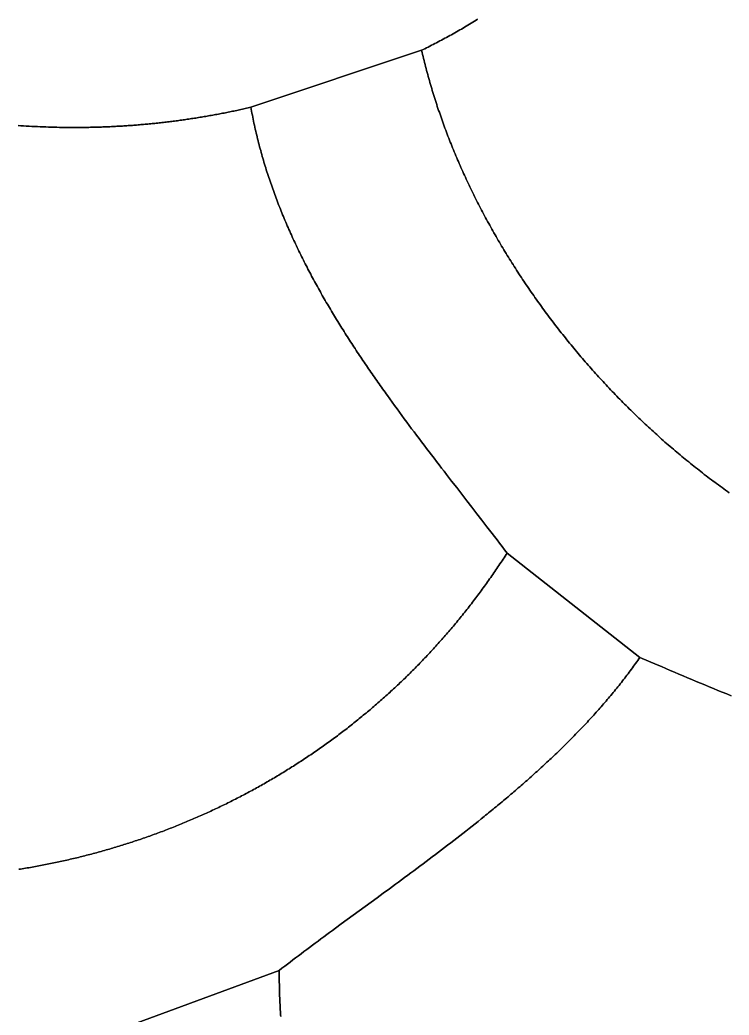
# Model space of a CAD drawing. Header units: millimetres. Extents: x 539514 to 908003, y -69769 to 203909.
# Drawn here: x 713125 to 734913, y 36673 to 67256 of the extents above; entities that cross this region are included whole.
import ezdxf

# ---------------------------------------------------------------- set-up
doc = ezdxf.new("R2010")
doc.units = ezdxf.units.MM
doc.layers.add('CLOSED_AREAS', color=7, linetype='Continuous')

msp = doc.modelspace()

# ---------------------------------------------------------------- linework, layer by layer
at = {"layer": 'CLOSED_AREAS'}
for points in [[(713066.947, 64009.353), (713151.918, 64003.604), (713236.933, 63998.142), (713321.992, 63992.965), (713407.095, 63988.076), (713492.241, 63983.474), (713577.429, 63979.161), (713662.66, 63975.137), (713747.931, 63971.403), (713833.244, 63967.959), (713918.596, 63964.807), (714003.989, 63961.948), (714089.42, 63959.381), (714174.89, 63957.107), (714260.399, 63955.128), (714345.944, 63953.444), (714431.527, 63952.056), (714517.146, 63950.965), (714602.801, 63950.171), (714688.491, 63949.675), (714774.215, 63949.477), (714859.974, 63949.58), (714902.866, 63949.743), (714945.767, 63949.982), (714988.676, 63950.296), (715031.593, 63950.686), (715074.518, 63951.151), (715117.451, 63951.691), (715160.392, 63952.307), (715203.341, 63952.999), (715246.298, 63953.766), (715289.262, 63954.61), (715332.235, 63955.529), (715375.215, 63956.525), (715418.202, 63957.596), (715461.197, 63958.744), (715504.2, 63959.969), (715547.21, 63961.27), (715590.227, 63962.647), (715633.251, 63964.101), (715676.283, 63965.632), (715719.321, 63967.239), (715762.367, 63968.924), (715805.42, 63970.685), (715848.479, 63972.524), (715891.545, 63974.439), (715934.618, 63976.432), (715977.698, 63978.503), (716020.784, 63980.651), (716063.877, 63982.876), (716106.977, 63985.179), (716150.082, 63987.56), (716193.194, 63990.019), (716236.313, 63992.555), (716279.437, 63995.17), (716322.568, 63997.863), (716365.704, 64000.633), (716408.847, 64003.483), (716451.996, 64006.41), (716495.15, 64009.416), (716538.31, 64012.501), (716581.476, 64015.664), (716624.648, 64018.907), (716667.825, 64022.228), (716711.007, 64025.627), (716754.195, 64029.106), (716797.389, 64032.665), (716840.587, 64036.302), (716883.791, 64040.018), (716927, 64043.815), (716970.215, 64047.69), (717013.434, 64051.645), (717056.658, 64055.68), (717099.887, 64059.795), (717143.121, 64063.989), (717186.359, 64068.263), (717229.602, 64072.618), (717272.85, 64077.053), (717316.102, 64081.567), (717359.359, 64086.163), (717402.62, 64090.838), (717445.886, 64095.594), (717489.155, 64100.431), (717532.429, 64105.348), (717575.707, 64110.347), (717618.989, 64115.426), (717662.276, 64120.586), (717705.566, 64125.827), (717748.859, 64131.149), (717792.157, 64136.553), (717835.458, 64142.038), (717878.763, 64147.604), (717922.072, 64153.252), (717965.384, 64158.982), (718008.699, 64164.793), (718052.018, 64170.686), (718095.34, 64176.661), (718138.665, 64182.718), (718181.993, 64188.857), (718225.325, 64195.078), (718268.659, 64201.381), (718311.997, 64207.767), (718355.337, 64214.235), (718398.68, 64220.786), (718442.026, 64227.42), (718485.374, 64234.136), (718528.725, 64240.935), (718572.079, 64247.817), (718615.435, 64254.782), (718658.793, 64261.83), (718702.154, 64268.961), (718745.517, 64276.175), (718788.882, 64283.473), (718832.25, 64290.855), (718875.619, 64298.32), (718918.99, 64305.868), (718962.364, 64313.501), (719005.739, 64321.217), (719049.115, 64329.017), (719092.494, 64336.901), (719135.874, 64344.869), (719179.256, 64352.922), (719222.639, 64361.058), (719266.023, 64369.279), (719309.409, 64377.585), (719352.797, 64385.975), (719396.185, 64394.45), (719439.575, 64403.01), (719482.965, 64411.654), (719526.357, 64420.384), (719569.749, 64429.198), (719613.143, 64438.098), (719656.537, 64447.082), (719699.932, 64456.153), (719743.328, 64465.308), (719786.724, 64474.549), (719830.12, 64483.876), (719873.518, 64493.288), (719916.915, 64502.786), (719960.313, 64512.37), (720003.711, 64522.04), (720047.109, 64531.796), (720090.508, 64541.638), (720133.906, 64551.566), (720177.305, 64561.581), (720220.703, 64571.682), (725467.423, 66320.589), (725518.874, 66345.787), (725570.273, 66371.171), (725621.622, 66396.741), (725672.919, 66422.494), (725724.166, 66448.43), (725775.361, 66474.549), (725826.506, 66500.848), (725877.599, 66527.328), (725928.642, 66553.986), (725979.634, 66580.821), (726030.575, 66607.834), (726081.466, 66635.022), (726132.306, 66662.385), (726183.096, 66689.921), (726233.835, 66717.63), (726284.523, 66745.51), (726335.161, 66773.561), (726385.749, 66801.781), (726436.287, 66830.169), (726486.774, 66858.725), (726537.212, 66887.447), (726587.599, 66916.334), (726637.936, 66945.384), (726688.223, 66974.598), (726738.461, 67003.974), (726788.648, 67033.511), (726838.786, 67063.208), (726888.874, 67093.063), (726938.912, 67123.077), (726988.901, 67153.247), (727038.84, 67183.572), (727088.73, 67214.053), (727138.57, 67244.687), (727188.361, 67275.473)], [(727188.361, 67275.473), (727138.57, 67244.687), (727088.73, 67214.053), (727038.84, 67183.572), (726988.901, 67153.247), (726938.912, 67123.077), (726888.874, 67093.063), (726838.786, 67063.208), (726788.648, 67033.511), (726738.461, 67003.974), (726688.223, 66974.598), (726637.936, 66945.384), (726587.599, 66916.334), (726537.212, 66887.447), (726486.774, 66858.725), (726436.287, 66830.169), (726385.749, 66801.781), (726335.161, 66773.561), (726284.523, 66745.51), (726233.835, 66717.63), (726183.096, 66689.921), (726132.306, 66662.385), (726081.466, 66635.022), (726030.575, 66607.834), (725979.634, 66580.821), (725928.642, 66553.986), (725877.599, 66527.328), (725826.506, 66500.848), (725775.361, 66474.549), (725724.166, 66448.43), (725672.919, 66422.494), (725621.622, 66396.741), (725570.273, 66371.171), (725518.874, 66345.787), (725467.423, 66320.589), (725481.653, 66258.868), (725496.109, 66197.16), (725510.79, 66135.463), (725525.694, 66073.78), (725540.823, 66012.11), (725556.174, 65950.454), (725571.748, 65888.813), (725587.545, 65827.187), (725603.563, 65765.577), (725619.802, 65703.984), (725636.262, 65642.408), (725652.942, 65580.85), (725669.842, 65519.311), (725686.961, 65457.79), (725704.299, 65396.29), (725721.855, 65334.809), (725739.628, 65273.349), (725757.619, 65211.912), (725775.826, 65150.496), (725794.25, 65089.103), (725812.889, 65027.733), (725831.744, 64966.388), (725850.813, 64905.067), (725870.097, 64843.771), (725889.594, 64782.501), (725909.304, 64721.258), (725929.227, 64660.042), (725949.363, 64598.853), (725969.71, 64537.693), (725990.268, 64476.562), (726011.037, 64415.461), (726032.016, 64354.39), (726053.205, 64293.349), (726074.603, 64232.34), (726096.21, 64171.363), (726118.025, 64110.419), (726140.047, 64049.508), (726162.277, 63988.631), (726184.714, 63927.789), (726207.357, 63866.982), (726230.205, 63806.21), (726253.259, 63745.475), (726276.518, 63684.777), (726299.98, 63624.116), (726323.647, 63563.494), (726347.516, 63502.911), (726371.589, 63442.367), (726395.864, 63381.863), (726420.34, 63321.4), (726445.018, 63260.979), (726469.896, 63200.599), (726494.975, 63140.262), (726520.253, 63079.968), (726545.73, 63019.718), (726571.407, 62959.512), (726597.281, 62899.352), (726623.354, 62839.237), (726649.623, 62779.168), (726676.089, 62719.146), (726702.752, 62659.172), (726729.61, 62599.246), (726756.664, 62539.369), (726783.912, 62479.541), (726811.355, 62419.763), (726838.991, 62360.036), (726866.82, 62300.36), (726894.843, 62240.736), (726923.057, 62181.164), (726951.463, 62121.645), (726980.061, 62062.181), (727008.849, 62002.77), (727037.828, 61943.414), (727066.996, 61884.114), (727096.354, 61824.871), (727125.9, 61765.684), (727155.635, 61706.554), (727185.557, 61647.482), (727215.667, 61588.469), (727245.963, 61529.516), (727276.446, 61470.622), (727307.114, 61411.789), (727337.968, 61353.017), (727369.007, 61294.306), (727400.23, 61235.658), (727431.636, 61177.073), (727463.226, 61118.552), (727494.999, 61060.095), (727526.954, 61001.703), (727559.09, 60943.376), (727591.408, 60885.115), (727623.907, 60826.921), (727656.586, 60768.794), (727689.445, 60710.735), (727722.483, 60652.745), (727755.7, 60594.824), (727789.095, 60536.973), (727822.668, 60479.192), (727856.418, 60421.482), (727890.345, 60363.844), (727924.449, 60306.278), (727958.728, 60248.785), (727993.182, 60191.365), (728027.812, 60134.02), (728062.615, 60076.749), (728097.593, 60019.554), (728132.743, 59962.434), (728168.067, 59905.392), (728203.562, 59848.426), (728239.23, 59791.538), (728275.069, 59734.729), (728311.079, 59677.999), (728347.259, 59621.348), (728383.608, 59564.778), (728420.128, 59508.289), (728456.816, 59451.881), (728493.672, 59395.555), (728530.696, 59339.312), (728567.887, 59283.153), (728605.246, 59227.078), (728642.77, 59171.087), (728680.46, 59115.181), (728718.316, 59059.362), (728756.337, 59003.628), (728794.521, 58947.982), (728832.87, 58892.424), (728871.382, 58836.954), (728910.057, 58781.573), (728948.894, 58726.281), (728987.893, 58671.08), (729027.053, 58615.97), (729066.374, 58560.951), (729105.856, 58506.024), (729145.497, 58451.189), (729185.298, 58396.448), (729225.257, 58341.801), (729265.375, 58287.249), (729305.651, 58232.791), (729346.084, 58178.429), (729386.674, 58124.164), (729427.42, 58069.996), (729468.322, 58015.925), (729509.379, 57961.953), (729550.592, 57908.079), (729591.958, 57854.305), (729633.479, 57800.631), (729675.152, 57747.058), (729716.979, 57693.586), (729758.958, 57640.216), (729801.089, 57586.948), (729843.371, 57533.784), (729885.804, 57480.723), (729928.388, 57427.767), (729971.121, 57374.916), (730014.003, 57322.171), (730057.035, 57269.532), (730100.215, 57217), (730143.543, 57164.575), (730187.018, 57112.258), (730230.64, 57060.05), (730274.408, 57007.952), (730318.322, 56955.964), (730362.382, 56904.086), (730406.586, 56852.319), (730450.935, 56800.664), (730495.428, 56749.122), (730540.064, 56697.693), (730584.843, 56646.377), (730629.764, 56595.176), (730674.828, 56544.09), (730720.032, 56493.119), (730765.378, 56442.264), (730810.864, 56391.526), (730856.489, 56340.906), (730902.254, 56290.404), (730948.159, 56240.02), (730994.201, 56189.755), (731040.381, 56139.611), (731086.699, 56089.587), (731133.154, 56039.684), (731179.745, 55989.902), (731226.471, 55940.244), (731273.334, 55890.708), (731320.331, 55841.295), (731367.463, 55792.007), (731414.728, 55742.844), (731462.127, 55693.806), (731509.659, 55644.894), (731557.323, 55596.109), (731605.119, 55547.451), (731653.047, 55498.921), (731701.105, 55450.52), (731749.294, 55402.248), (731797.613, 55354.105), (731846.061, 55306.093), (731894.638, 55258.212), (731943.343, 55210.463), (731992.177, 55162.846), (732041.137, 55115.361), (732090.225, 55068.011), (732139.439, 55020.794), (732188.779, 54973.712), (732238.245, 54926.765), (732287.835, 54879.955), (732337.55, 54833.281), (732387.389, 54786.744), (732437.351, 54740.345), (732487.436, 54694.084), (732537.644, 54647.962), (732587.973, 54601.98), (732638.424, 54556.139), (732688.996, 54510.438), (732739.688, 54464.879), (732790.501, 54419.462), (732841.432, 54374.187), (732892.483, 54329.056), (732943.652, 54284.069), (732994.939, 54239.227), (733046.343, 54194.53), (733097.865, 54149.979), (733149.502, 54105.574), (733201.256, 54061.316), (733253.125, 54017.206), (733305.109, 53973.244), (733357.208, 53929.432), (733409.42, 53885.769), (733461.746, 53842.256), (733514.185, 53798.893), (733566.737, 53755.683), (733619.4, 53712.624), (733672.175, 53669.718), (733725.061, 53626.965), (733778.057, 53584.366), (733831.163, 53541.922), (733884.379, 53499.632), (733937.703, 53457.499), (733991.136, 53415.522), (734044.677, 53373.702), (734098.326, 53332.039), (734152.081, 53290.535), (734205.943, 53249.189), (734259.911, 53208.003), (734313.985, 53166.977), (734368.163, 53126.112), (734422.446, 53085.408), (734476.833, 53044.866), (734531.323, 53004.486), (734585.916, 52964.27), (734640.612, 52924.217), (734695.41, 52884.329), (734750.309, 52844.606), (734805.309, 52805.048), (734860.41, 52765.657), (734915.61, 52726.433)], [(734915.61, 52726.433), (734860.41, 52765.657), (734805.309, 52805.048), (734750.309, 52844.606), (734695.41, 52884.329), (734640.612, 52924.217), (734585.916, 52964.27), (734531.323, 53004.486), (734476.833, 53044.866), (734422.446, 53085.408), (734368.163, 53126.112), (734313.985, 53166.977), (734259.911, 53208.003), (734205.943, 53249.189), (734152.081, 53290.535), (734098.326, 53332.039), (734044.677, 53373.702), (733991.136, 53415.522), (733937.703, 53457.499), (733884.379, 53499.632), (733831.163, 53541.922), (733778.057, 53584.366), (733725.061, 53626.965), (733672.175, 53669.718), (733619.4, 53712.624), (733566.737, 53755.683), (733514.185, 53798.893), (733461.746, 53842.256), (733409.42, 53885.769), (733357.208, 53929.432), (733305.109, 53973.244), (733253.125, 54017.206), (733201.256, 54061.316), (733149.502, 54105.574), (733097.865, 54149.979), (733046.343, 54194.53), (732994.939, 54239.227), (732943.652, 54284.069), (732892.483, 54329.056), (732841.432, 54374.187), (732790.501, 54419.462), (732739.688, 54464.879), (732688.996, 54510.438), (732638.424, 54556.139), (732587.973, 54601.98), (732537.644, 54647.962), (732487.436, 54694.084), (732437.351, 54740.345), (732387.389, 54786.744), (732337.55, 54833.281), (732287.835, 54879.955), (732238.245, 54926.765), (732188.779, 54973.712), (732139.439, 55020.794), (732090.225, 55068.011), (732041.137, 55115.361), (731992.177, 55162.846), (731943.343, 55210.463), (731894.638, 55258.212), (731846.061, 55306.093), (731797.613, 55354.105), (731749.294, 55402.248), (731701.105, 55450.52), (731653.047, 55498.921), (731605.119, 55547.451), (731557.323, 55596.109), (731509.659, 55644.894), (731462.127, 55693.806), (731414.728, 55742.844), (731367.463, 55792.007), (731320.331, 55841.295), (731273.334, 55890.708), (731226.471, 55940.244), (731179.745, 55989.902), (731133.154, 56039.684), (731086.699, 56089.587), (731040.381, 56139.611), (730994.201, 56189.755), (730948.159, 56240.02), (730902.254, 56290.404), (730856.489, 56340.906), (730810.864, 56391.526), (730765.378, 56442.264), (730720.032, 56493.119), (730674.828, 56544.09), (730629.764, 56595.176), (730584.843, 56646.377), (730540.064, 56697.693), (730495.428, 56749.122), (730450.935, 56800.664), (730406.586, 56852.319), (730362.382, 56904.086), (730318.322, 56955.964), (730274.408, 57007.952), (730230.64, 57060.05), (730187.018, 57112.258), (730143.543, 57164.575), (730100.215, 57217), (730057.035, 57269.532), (730014.003, 57322.171), (729971.121, 57374.916), (729928.388, 57427.767), (729885.804, 57480.723), (729843.371, 57533.784), (729801.089, 57586.948), (729758.958, 57640.216), (729716.979, 57693.586), (729675.152, 57747.058), (729633.479, 57800.631), (729591.958, 57854.305), (729550.592, 57908.079), (729509.379, 57961.953), (729468.322, 58015.925), (729427.42, 58069.996), (729386.674, 58124.164), (729346.084, 58178.429), (729305.651, 58232.791), (729265.375, 58287.249), (729225.257, 58341.801), (729185.298, 58396.448), (729145.497, 58451.189), (729105.856, 58506.024), (729066.374, 58560.951), (729027.053, 58615.97), (728987.893, 58671.08), (728948.894, 58726.281), (728910.057, 58781.573), (728871.382, 58836.954), (728832.87, 58892.424), (728794.521, 58947.982), (728756.337, 59003.628), (728718.316, 59059.362), (728680.46, 59115.181), (728642.77, 59171.087), (728605.246, 59227.078), (728567.887, 59283.153), (728530.696, 59339.312), (728493.672, 59395.555), (728456.816, 59451.881), (728420.128, 59508.289), (728383.608, 59564.778), (728347.259, 59621.348), (728311.079, 59677.999), (728275.069, 59734.729), (728239.23, 59791.538), (728203.562, 59848.426), (728168.067, 59905.392), (728132.743, 59962.434), (728097.593, 60019.554), (728062.615, 60076.749), (728027.812, 60134.02), (727993.182, 60191.365), (727958.728, 60248.785), (727924.449, 60306.278), (727890.345, 60363.844), (727856.418, 60421.482), (727822.668, 60479.192), (727789.095, 60536.973), (727755.7, 60594.824), (727722.483, 60652.745), (727689.445, 60710.735), (727656.586, 60768.794), (727623.907, 60826.921), (727591.408, 60885.115), (727559.09, 60943.376), (727526.954, 61001.703), (727494.999, 61060.095), (727463.226, 61118.552), (727431.636, 61177.073), (727400.23, 61235.658), (727369.007, 61294.306), (727337.968, 61353.017), (727307.114, 61411.789), (727276.446, 61470.622), (727245.963, 61529.516), (727215.667, 61588.469), (727185.557, 61647.482), (727155.635, 61706.554), (727125.9, 61765.684), (727096.354, 61824.871), (727066.996, 61884.114), (727037.828, 61943.414), (727008.849, 62002.77), (726980.061, 62062.181), (726951.463, 62121.645), (726923.057, 62181.164), (726894.843, 62240.736), (726866.82, 62300.36), (726838.991, 62360.036), (726811.355, 62419.763), (726783.912, 62479.541), (726756.664, 62539.369), (726729.61, 62599.246), (726702.752, 62659.172), (726676.089, 62719.146), (726649.623, 62779.168), (726623.354, 62839.237), (726597.281, 62899.352), (726571.407, 62959.512), (726545.73, 63019.718), (726520.253, 63079.968), (726494.975, 63140.262), (726469.896, 63200.599), (726445.018, 63260.979), (726420.34, 63321.4), (726395.864, 63381.863), (726371.589, 63442.367), (726347.516, 63502.911), (726323.647, 63563.494), (726299.98, 63624.116), (726276.518, 63684.777), (726253.259, 63745.475), (726230.205, 63806.21), (726207.357, 63866.982), (726184.714, 63927.789), (726162.277, 63988.631), (726140.047, 64049.508), (726118.025, 64110.419), (726096.21, 64171.363), (726074.603, 64232.34), (726053.205, 64293.349), (726032.016, 64354.39), (726011.037, 64415.461), (725990.268, 64476.562), (725969.71, 64537.693), (725949.363, 64598.853), (725929.227, 64660.042), (725909.304, 64721.258), (725889.594, 64782.501), (725870.097, 64843.771), (725850.813, 64905.067), (725831.744, 64966.388), (725812.889, 65027.733), (725794.25, 65089.103), (725775.826, 65150.496), (725757.619, 65211.912), (725739.628, 65273.349), (725721.855, 65334.809), (725704.299, 65396.29), (725686.961, 65457.79), (725669.842, 65519.311), (725652.942, 65580.85), (725636.262, 65642.408), (725619.802, 65703.984), (725603.563, 65765.577), (725587.545, 65827.187), (725571.748, 65888.813), (725556.174, 65950.454), (725540.823, 66012.11), (725525.694, 66073.78), (725510.79, 66135.463), (725496.109, 66197.16), (725481.653, 66258.868), (725467.423, 66320.589), (720220.703, 64571.682), (720231.878, 64510.062), (720243.3, 64448.545), (720254.97, 64387.13), (720266.885, 64325.817), (720279.046, 64264.605), (720291.449, 64203.494), (720304.095, 64142.484), (720316.983, 64081.573), (720330.111, 64020.762), (720343.478, 63960.05), (720357.082, 63899.437), (720370.924, 63838.922), (720385.001, 63778.504), (720399.313, 63718.184), (720413.859, 63657.96), (720428.637, 63597.833), (720443.646, 63537.801), (720458.886, 63477.865), (720474.354, 63418.023), (720490.05, 63358.276), (720505.974, 63298.623), (720522.123, 63239.063), (720538.496, 63179.597), (720555.093, 63120.223), (720571.912, 63060.941), (720588.953, 63001.751), (720606.213, 62942.652), (720623.693, 62883.643), (720641.39, 62824.725), (720659.305, 62765.897), (720677.435, 62707.158), (720695.779, 62648.508), (720714.337, 62589.946), (720733.107, 62531.472), (720752.088, 62473.086), (720771.28, 62414.786), (720790.68, 62356.573), (720810.288, 62298.447), (720830.103, 62240.406), (720850.124, 62182.45), (720870.349, 62124.578), (720890.777, 62066.791), (720911.407, 62009.088), (720932.239, 61951.468), (720953.271, 61893.931), (720974.501, 61836.477), (720995.93, 61779.104), (721017.555, 61721.812), (721039.375, 61664.602), (721061.39, 61607.472), (721083.598, 61550.423), (721105.999, 61493.453), (721128.59, 61436.562), (721151.372, 61379.749), (721174.342, 61323.015), (721197.5, 61266.359), (721220.845, 61209.78), (721244.375, 61153.278), (721268.09, 61096.852), (721291.987, 61040.502), (721316.067, 60984.228), (721340.328, 60928.028), (721364.769, 60871.903), (721389.389, 60815.852), (721414.186, 60759.875), (721439.16, 60703.971), (721464.309, 60648.139), (721489.633, 60592.38), (721515.13, 60536.693), (721540.799, 60481.076), (721566.638, 60425.531), (721592.648, 60370.056), (721618.827, 60314.651), (721645.173, 60259.315), (721671.685, 60204.048), (721698.363, 60148.85), (721725.206, 60093.719), (721752.211, 60038.657), (721779.378, 59983.661), (721806.707, 59928.732), (721834.195, 59873.87), (721861.842, 59819.073), (721889.646, 59764.341), (721917.607, 59709.674), (721945.723, 59655.071), (721973.994, 59600.533), (722002.417, 59546.057), (722030.993, 59491.645), (722059.719, 59437.295), (722088.595, 59383.008), (722117.62, 59328.781), (722146.792, 59274.616), (722176.111, 59220.512), (722205.575, 59166.467), (722235.183, 59112.483), (722264.934, 59058.557), (722294.827, 59004.691), (722324.861, 58950.883), (722355.035, 58897.132), (722385.347, 58843.439), (722415.797, 58789.803), (722446.383, 58736.224), (722477.104, 58682.7), (722507.959, 58629.232), (722538.947, 58575.819), (722570.068, 58522.461), (722601.319, 58469.157), (722632.699, 58415.907), (722664.208, 58362.709), (722695.845, 58309.565), (722727.608, 58256.473), (722759.496, 58203.433), (722791.508, 58150.444), (722823.643, 58097.506), (722855.9, 58044.619), (722888.278, 57991.781), (722920.775, 57938.993), (722953.39, 57886.254), (722986.123, 57833.564), (723018.973, 57780.922), (723051.937, 57728.328), (723085.016, 57675.781), (723118.207, 57623.28), (723151.51, 57570.826), (723184.924, 57518.418), (723218.447, 57466.055), (723252.079, 57413.737), (723285.818, 57361.464), (723319.663, 57309.234), (723353.613, 57257.048), (723387.667, 57204.905), (723421.824, 57152.805), (723456.083, 57100.746), (723490.443, 57048.73), (723524.902, 56996.755), (723559.459, 56944.82), (723594.113, 56892.926), (723628.864, 56841.071), (723663.71, 56789.256), (723698.649, 56737.48), (723733.682, 56685.742), (723768.806, 56634.042), (723804.02, 56582.38), (723839.325, 56530.755), (723874.717, 56479.166), (723910.197, 56427.613), (723945.762, 56376.097), (723981.413, 56324.615), (724017.147, 56273.168), (724052.965, 56221.755), (724088.863, 56170.376), (724124.843, 56119.031), (724160.902, 56067.718), (724197.039, 56016.438), (724233.253, 55965.19), (724269.543, 55913.973), (724305.908, 55862.787), (724342.347, 55811.632), (724378.859, 55760.507), (724415.442, 55709.411), (724488.819, 55607.308), (724562.468, 55505.317), (724636.381, 55403.436), (724710.55, 55301.66), (724784.964, 55199.986), (724859.616, 55098.41), (724934.496, 54996.929), (725009.595, 54895.539), (725084.904, 54794.236), (725160.415, 54693.016), (725236.119, 54591.876), (725312.005, 54490.812), (725388.067, 54389.82), (725464.294, 54288.897), (725540.678, 54188.039), (725617.209, 54087.242), (725693.88, 53986.503), (725770.68, 53885.817), (725847.601, 53785.181), (725924.635, 53684.592), (726001.771, 53584.046), (726079.002, 53483.539), (726156.317, 53383.067), (726233.71, 53282.626), (726388.687, 53081.825), (726543.863, 52881.106), (726699.165, 52680.44), (726854.522, 52479.796), (727009.862, 52279.146), (727165.115, 52078.459), (727320.209, 51877.706), (727475.071, 51676.857), (727552.393, 51576.388), (727629.631, 51475.883), (727706.775, 51375.34), (727783.817, 51274.755), (727860.748, 51174.123), (727937.558, 51073.441), (728014.239, 50972.706), (728090.782, 50871.914), (732171.564, 47665.586), (732437.684, 47551.583), (732703.874, 47437.75), (732837.004, 47380.918), (732970.163, 47324.156), (733103.353, 47267.469), (733236.579, 47210.869), (733369.844, 47154.363), (733503.152, 47097.959), (733636.505, 47041.667), (733769.909, 46985.495), (733903.365, 46929.451), (734036.879, 46873.545), (734170.453, 46817.785), (734304.09, 46762.179), (734437.796, 46706.737), (734571.573, 46651.466), (734705.424, 46596.375), (734839.353, 46541.473), (734973.365, 46486.77)], [(713093.84, 41152.559), (713144.965, 41160.715), (713196.072, 41168.989), (713247.164, 41177.381), (713298.239, 41185.89), (713349.297, 41194.517), (713400.338, 41203.261), (713451.361, 41212.124), (713502.367, 41221.104), (713553.355, 41230.201), (713604.325, 41239.416), (713655.276, 41248.748), (713706.209, 41258.198), (713757.123, 41267.766), (713808.017, 41277.451), (713858.893, 41287.253), (713909.748, 41297.173), (713960.584, 41307.21), (714011.399, 41317.365), (714062.194, 41327.637), (714112.969, 41338.027), (714163.722, 41348.534), (714214.454, 41359.158), (714265.165, 41369.899), (714315.854, 41380.758), (714366.521, 41391.734), (714417.166, 41402.828), (714467.789, 41414.038), (714518.389, 41425.366), (714568.966, 41436.811), (714619.519, 41448.373), (714670.05, 41460.052), (714720.556, 41471.849), (714771.039, 41483.763), (714821.497, 41495.793), (714871.931, 41507.941), (714922.34, 41520.206), (714972.724, 41532.588), (715023.083, 41545.087), (715073.417, 41557.703), (715123.725, 41570.436), (715174.006, 41583.286), (715224.262, 41596.253), (715274.491, 41609.337), (715324.693, 41622.537), (715374.869, 41635.855), (715425.017, 41649.29), (715475.137, 41662.841), (715525.23, 41676.509), (715575.295, 41690.295), (715625.331, 41704.196), (715675.339, 41718.215), (715725.319, 41732.351), (715775.269, 41746.603), (715825.19, 41760.972), (715875.081, 41775.458), (715924.943, 41790.06), (715974.775, 41804.779), (716024.576, 41819.615), (716074.347, 41834.567), (716124.087, 41849.636), (716173.796, 41864.822), (716223.474, 41880.124), (716273.12, 41895.543), (716322.734, 41911.078), (716372.317, 41926.73), (716421.867, 41942.498), (716471.384, 41958.383), (716520.869, 41974.384), (716570.321, 41990.502), (716619.739, 42006.736), (716669.124, 42023.087), (716718.475, 42039.554), (716767.791, 42056.137), (716817.074, 42072.837), (716866.322, 42089.653), (716915.535, 42106.585), (716964.713, 42123.634), (717013.856, 42140.799), (717062.963, 42158.08), (717112.034, 42175.478), (717161.07, 42192.992), (717210.068, 42210.621), (717259.031, 42228.368), (717307.956, 42246.23), (717356.844, 42264.208), (717405.695, 42282.303), (717454.509, 42300.514), (717503.284, 42318.841), (717552.022, 42337.283), (717600.721, 42355.842), (717649.381, 42374.517), (717698.003, 42393.308), (717746.585, 42412.215), (717795.128, 42431.238), (717843.631, 42450.377), (717892.095, 42469.632), (717940.518, 42489.003), (717988.901, 42508.49), (718037.244, 42528.093), (718085.545, 42547.811), (718133.806, 42567.646), (718182.025, 42587.596), (718230.202, 42607.662), (718278.337, 42627.844), (718326.43, 42648.141), (718374.481, 42668.555), (718422.489, 42689.084), (718470.455, 42709.729), (718518.377, 42730.489), (718566.255, 42751.366), (718614.09, 42772.357), (718661.881, 42793.465), (718709.628, 42814.688), (718757.331, 42836.027), (718804.989, 42857.481), (718852.601, 42879.051), (718900.169, 42900.737), (718947.691, 42922.538), (718995.168, 42944.454), (719042.598, 42966.487), (719089.983, 42988.634), (719137.321, 43010.897), (719184.612, 43033.276), (719231.856, 43055.769), (719279.053, 43078.379), (719326.203, 43101.103), (719373.305, 43123.944), (719420.359, 43146.899), (719467.364, 43169.97), (719514.322, 43193.156), (719561.23, 43216.457), (719608.09, 43239.874), (719654.9, 43263.405), (719701.661, 43287.053), (719748.372, 43310.815), (719795.033, 43334.692), (719841.644, 43358.685), (719888.204, 43382.793), (719934.714, 43407.016), (719981.172, 43431.354), (720027.58, 43455.807), (720073.936, 43480.376), (720120.24, 43505.059), (720166.492, 43529.858), (720212.692, 43554.771), (720258.839, 43579.799), (720304.934, 43604.943), (720350.975, 43630.201), (720396.963, 43655.575), (720442.898, 43681.063), (720488.779, 43706.666), (720534.606, 43732.385), (720580.379, 43758.218), (720626.097, 43784.166), (720671.76, 43810.228), (720717.368, 43836.406), (720762.921, 43862.698), (720808.419, 43889.105), (720853.86, 43915.627), (720899.246, 43942.264), (720944.575, 43969.016), (720989.848, 43995.882), (721035.064, 44022.863), (721080.223, 44049.958), (721125.324, 44077.168), (721170.368, 44104.493), (721215.354, 44131.932), (721260.282, 44159.486), (721305.152, 44187.155), (721349.963, 44214.938), (721394.715, 44242.836), (721439.409, 44270.848), (721484.043, 44298.975), (721528.617, 44327.216), (721573.131, 44355.572), (721617.586, 44384.042), (721661.98, 44412.627), (721706.313, 44441.326), (721750.586, 44470.139), (721794.797, 44499.067), (721838.947, 44528.109), (721883.036, 44557.265), (721927.062, 44586.536), (721971.027, 44615.921), (722014.929, 44645.421), (722058.769, 44675.034), (722102.545, 44704.762), (722146.259, 44734.604), (722189.909, 44764.561), (722233.496, 44794.631), (722277.018, 44824.816), (722320.477, 44855.115), (722363.871, 44885.528), (722407.2, 44916.055), (722450.465, 44946.696), (722493.664, 44977.451), (722536.798, 45008.32), (722579.866, 45039.304), (722622.869, 45070.401), (722665.805, 45101.612), (722708.675, 45132.938), (722751.478, 45164.377), (722794.215, 45195.93), (722836.884, 45227.598), (722879.485, 45259.379), (722922.019, 45291.274), (722964.486, 45323.282), (723006.883, 45355.405), (723049.213, 45387.642), (723091.474, 45419.992), (723133.666, 45452.456), (723175.788, 45485.034), (723217.842, 45517.726), (723259.825, 45550.531), (723301.739, 45583.45), (723343.582, 45616.483), (723385.355, 45649.63), (723427.057, 45682.89), (723468.688, 45716.264), (723510.248, 45749.751), (723551.737, 45783.352), (723593.154, 45817.067), (723634.499, 45850.895), (723675.771, 45884.837), (723716.972, 45918.892), (723758.099, 45953.061), (723799.154, 45987.344), (723840.135, 46021.739), (723881.043, 46056.249), (723921.877, 46090.871), (723962.637, 46125.607), (724003.322, 46160.457), (724043.934, 46195.42), (724084.47, 46230.496), (724124.932, 46265.686), (724165.318, 46300.989), (724205.629, 46336.405), (724245.864, 46371.935), (724286.023, 46407.577), (724326.105, 46443.334), (724366.112, 46479.203), (724406.041, 46515.185), (724445.893, 46551.281), (724485.669, 46587.49), (724525.366, 46623.812), (724564.986, 46660.247), (724604.528, 46696.796), (724643.991, 46733.457), (724683.376, 46770.232), (724722.682, 46807.119), (724761.91, 46844.12), (724801.057, 46881.233), (724840.126, 46918.46), (724879.114, 46955.8), (724918.022, 46993.252), (724956.851, 47030.818), (724995.598, 47068.497), (725034.265, 47106.288), (725072.85, 47144.192), (725111.355, 47182.21), (725149.778, 47220.34), (725188.119, 47258.583), (725226.377, 47296.938), (725264.554, 47335.407), (725302.648, 47373.988), (725340.659, 47412.682), (725378.587, 47451.489), (725416.432, 47490.409), (725454.193, 47529.441), (725491.87, 47568.586), (725529.463, 47607.843), (725566.972, 47647.214), (725604.396, 47686.697), (725641.735, 47726.292), (725678.99, 47766), (725716.158, 47805.821), (725753.242, 47845.754), (725790.239, 47885.8), (725827.15, 47925.959), (725863.975, 47966.229), (725900.713, 48006.613), (725937.365, 48047.109), (725973.929, 48087.717), (726010.406, 48128.437), (726046.795, 48169.271), (726083.096, 48210.216), (726119.31, 48251.274), (726155.434, 48292.444), (726191.471, 48333.727), (726227.418, 48375.122), (726263.276, 48416.629), (726299.045, 48458.248), (726334.724, 48499.98), (726370.313, 48541.824), (726405.812, 48583.78), (726441.22, 48625.848), (726476.538, 48668.029), (726511.765, 48710.322), (726546.901, 48752.726), (726581.945, 48795.243), (726616.898, 48837.873), (726651.759, 48880.614), (726686.527, 48923.467), (726721.203, 48966.432), (726755.787, 49009.51), (726790.277, 49052.699), (726824.674, 49096.001), (726858.978, 49139.414), (726893.188, 49182.939), (726927.305, 49226.577), (726961.327, 49270.326), (726995.254, 49314.187), (727029.087, 49358.16), (727062.825, 49402.245), (727096.467, 49446.441), (727130.014, 49490.75), (727163.466, 49535.17), (727196.821, 49579.702), (727230.081, 49624.346), (727263.243, 49669.102), (727296.309, 49713.969), (727329.278, 49758.949), (727362.15, 49804.039), (727394.924, 49849.242), (727427.601, 49894.556), (727460.18, 49939.982), (727492.66, 49985.519), (727525.042, 50031.168), (727557.325, 50076.929), (727589.509, 50122.801), (727621.594, 50168.785), (727653.579, 50214.88), (727685.464, 50261.087), (727717.25, 50307.405), (727748.935, 50353.835), (727780.52, 50400.376), (727812.004, 50447.029), (727843.387, 50493.793), (727874.668, 50540.668), (727905.848, 50587.655), (727936.927, 50634.753), (727967.903, 50681.963), (727998.777, 50729.284), (728029.548, 50776.716), (728060.217, 50824.259), (728090.782, 50871.914), (728014.239, 50972.706), (727937.558, 51073.441), (727860.748, 51174.123), (727783.817, 51274.755), (727706.775, 51375.34), (727629.631, 51475.883), (727552.393, 51576.388), (727475.071, 51676.857), (727320.209, 51877.706), (727165.115, 52078.459), (727009.862, 52279.146), (726854.522, 52479.796), (726699.165, 52680.44), (726543.863, 52881.106), (726388.687, 53081.825), (726233.71, 53282.626), (726156.317, 53383.067), (726079.002, 53483.539), (726001.771, 53584.046), (725924.635, 53684.592), (725847.601, 53785.181), (725770.68, 53885.817), (725693.88, 53986.503), (725617.209, 54087.242), (725540.678, 54188.039), (725464.294, 54288.897), (725388.067, 54389.82), (725312.005, 54490.812), (725236.119, 54591.876), (725160.415, 54693.016), (725084.904, 54794.236), (725009.595, 54895.539), (724934.496, 54996.929), (724859.616, 55098.41), (724784.964, 55199.986), (724710.55, 55301.66), (724636.381, 55403.436), (724562.468, 55505.317), (724488.819, 55607.308), (724415.442, 55709.411), (724378.859, 55760.507), (724342.347, 55811.632), (724305.908, 55862.787), (724269.543, 55913.973), (724233.253, 55965.19), (724197.039, 56016.438), (724160.902, 56067.718), (724124.843, 56119.031), (724088.863, 56170.376), (724052.965, 56221.755), (724017.147, 56273.168), (723981.413, 56324.615), (723945.762, 56376.097), (723910.197, 56427.613), (723874.717, 56479.166), (723839.325, 56530.755), (723804.02, 56582.38), (723768.806, 56634.042), (723733.682, 56685.742), (723698.649, 56737.48), (723663.71, 56789.256), (723628.864, 56841.071), (723594.113, 56892.926), (723559.459, 56944.82), (723524.902, 56996.755), (723490.443, 57048.73), (723456.083, 57100.746), (723421.824, 57152.805), (723387.667, 57204.905), (723353.613, 57257.048), (723319.663, 57309.234), (723285.818, 57361.464), (723252.079, 57413.737), (723218.447, 57466.055), (723184.924, 57518.418), (723151.51, 57570.826), (723118.207, 57623.28), (723085.016, 57675.781), (723051.937, 57728.328), (723018.973, 57780.922), (722986.123, 57833.564), (722953.39, 57886.254), (722920.775, 57938.993), (722888.278, 57991.781), (722855.9, 58044.619), (722823.643, 58097.506), (722791.508, 58150.444), (722759.496, 58203.433), (722727.608, 58256.473), (722695.845, 58309.565), (722664.208, 58362.709), (722632.699, 58415.907), (722601.319, 58469.157), (722570.068, 58522.461), (722538.947, 58575.819), (722507.959, 58629.232), (722477.104, 58682.7), (722446.383, 58736.224), (722415.797, 58789.803), (722385.347, 58843.439), (722355.035, 58897.132), (722324.861, 58950.883), (722294.827, 59004.691), (722264.934, 59058.557), (722235.183, 59112.483), (722205.575, 59166.467), (722176.111, 59220.512), (722146.792, 59274.616), (722117.62, 59328.781), (722088.595, 59383.008), (722059.719, 59437.295), (722030.993, 59491.645), (722002.417, 59546.057), (721973.994, 59600.533), (721945.723, 59655.071), (721917.607, 59709.674), (721889.646, 59764.341), (721861.842, 59819.073), (721834.195, 59873.87), (721806.707, 59928.732), (721779.378, 59983.661), (721752.211, 60038.657), (721725.206, 60093.719), (721698.363, 60148.85), (721671.685, 60204.048), (721645.173, 60259.315), (721618.827, 60314.651), (721592.648, 60370.056), (721566.638, 60425.531), (721540.799, 60481.076), (721515.13, 60536.693), (721489.633, 60592.38), (721464.309, 60648.139), (721439.16, 60703.971), (721414.186, 60759.875), (721389.389, 60815.852), (721364.769, 60871.903), (721340.328, 60928.028), (721316.067, 60984.228), (721291.987, 61040.502), (721268.09, 61096.852), (721244.375, 61153.278), (721220.845, 61209.78), (721197.5, 61266.359), (721174.342, 61323.015), (721151.372, 61379.749), (721128.59, 61436.562), (721105.999, 61493.453), (721083.598, 61550.423), (721061.39, 61607.472), (721039.375, 61664.602), (721017.555, 61721.812), (720995.93, 61779.104), (720974.501, 61836.477), (720953.271, 61893.931), (720932.239, 61951.468), (720911.407, 62009.088), (720890.777, 62066.791), (720870.349, 62124.578), (720850.124, 62182.45), (720830.103, 62240.406), (720810.288, 62298.447), (720790.68, 62356.573), (720771.28, 62414.786), (720752.088, 62473.086), (720733.107, 62531.472), (720714.337, 62589.946), (720695.779, 62648.508), (720677.435, 62707.158), (720659.305, 62765.897), (720641.39, 62824.725), (720623.693, 62883.643), (720606.213, 62942.652), (720588.953, 63001.751), (720571.912, 63060.941), (720555.093, 63120.223), (720538.496, 63179.597), (720522.123, 63239.063), (720505.974, 63298.623), (720490.05, 63358.276), (720474.354, 63418.023), (720458.886, 63477.865), (720443.646, 63537.801), (720428.637, 63597.833), (720413.859, 63657.96), (720399.313, 63718.184), (720385.001, 63778.504), (720370.924, 63838.922), (720357.082, 63899.437), (720343.478, 63960.05), (720330.111, 64020.762), (720316.983, 64081.573), (720304.095, 64142.484), (720291.449, 64203.494), (720279.046, 64264.605), (720266.885, 64325.817), (720254.97, 64387.13), (720243.3, 64448.545), (720231.878, 64510.062), (720220.703, 64571.682), (720177.305, 64561.581), (720133.906, 64551.566), (720090.508, 64541.638), (720047.109, 64531.796), (720003.711, 64522.04), (719960.313, 64512.37), (719916.915, 64502.786), (719873.518, 64493.288), (719830.12, 64483.876), (719786.724, 64474.549), (719743.328, 64465.308), (719699.932, 64456.153), (719656.537, 64447.082), (719613.143, 64438.098), (719569.749, 64429.198), (719526.357, 64420.384), (719482.965, 64411.654), (719439.575, 64403.01), (719396.185, 64394.45), (719352.797, 64385.975), (719309.409, 64377.585), (719266.023, 64369.279), (719222.639, 64361.058), (719179.256, 64352.922), (719135.874, 64344.869), (719092.494, 64336.901), (719049.115, 64329.017), (719005.739, 64321.217), (718962.364, 64313.501), (718918.99, 64305.868), (718875.619, 64298.32), (718832.25, 64290.855), (718788.882, 64283.473), (718745.517, 64276.175), (718702.154, 64268.961), (718658.793, 64261.83), (718615.435, 64254.782), (718572.079, 64247.817), (718528.725, 64240.935), (718485.374, 64234.136), (718442.026, 64227.42), (718398.68, 64220.786), (718355.337, 64214.235), (718311.997, 64207.767), (718268.659, 64201.381), (718225.325, 64195.078), (718181.993, 64188.857), (718138.665, 64182.718), (718095.34, 64176.661), (718052.018, 64170.686), (718008.699, 64164.793), (717965.384, 64158.982), (717922.072, 64153.252), (717878.763, 64147.604), (717835.458, 64142.038), (717792.157, 64136.553), (717748.859, 64131.149), (717705.566, 64125.827), (717662.276, 64120.586), (717618.989, 64115.426), (717575.707, 64110.347), (717532.429, 64105.348), (717489.155, 64100.431), (717445.886, 64095.594), (717402.62, 64090.838), (717359.359, 64086.163), (717316.102, 64081.567), (717272.85, 64077.053), (717229.602, 64072.618), (717186.359, 64068.263), (717143.121, 64063.989), (717099.887, 64059.795), (717056.658, 64055.68), (717013.434, 64051.645), (716970.215, 64047.69), (716927, 64043.815), (716883.791, 64040.018), (716840.587, 64036.302), (716797.389, 64032.665), (716754.195, 64029.106), (716711.007, 64025.627), (716667.825, 64022.228), (716624.648, 64018.907), (716581.476, 64015.664), (716538.31, 64012.501), (716495.15, 64009.416), (716451.996, 64006.41), (716408.847, 64003.483), (716365.704, 64000.633), (716322.568, 63997.863), (716279.437, 63995.17), (716236.313, 63992.555), (716193.194, 63990.019), (716150.082, 63987.56), (716106.977, 63985.179), (716063.877, 63982.876), (716020.784, 63980.651), (715977.698, 63978.503), (715934.618, 63976.432), (715891.545, 63974.439), (715848.479, 63972.524), (715805.42, 63970.685), (715762.367, 63968.924), (715719.321, 63967.239), (715676.283, 63965.632), (715633.251, 63964.101), (715590.227, 63962.647), (715547.21, 63961.27), (715504.2, 63959.969), (715461.197, 63958.744), (715418.202, 63957.596), (715375.215, 63956.525), (715332.235, 63955.529), (715289.262, 63954.61), (715246.298, 63953.766), (715203.341, 63952.999), (715160.392, 63952.307), (715117.451, 63951.691), (715074.518, 63951.151), (715031.593, 63950.686), (714988.676, 63950.296), (714945.767, 63949.982), (714902.866, 63949.743), (714859.974, 63949.58), (714774.215, 63949.477), (714688.491, 63949.675), (714602.801, 63950.171), (714517.146, 63950.965), (714431.527, 63952.056), (714345.944, 63953.444), (714260.399, 63955.128), (714174.89, 63957.107), (714089.42, 63959.381), (714003.989, 63961.948), (713918.596, 63964.807), (713833.244, 63967.959), (713747.931, 63971.403), (713662.66, 63975.137), (713577.429, 63979.161), (713492.241, 63983.474), (713407.095, 63988.076), (713321.992, 63992.965), (713236.933, 63998.142), (713151.918, 64003.604), (713066.947, 64009.353)], [(715556.952, 36006.208), (721095.156, 38046.599), (721177.18, 38110.436), (721259.7, 38174.364), (721342.705, 38238.387), (721426.185, 38302.507), (721510.131, 38366.725), (721594.532, 38431.044), (721679.378, 38495.465), (721764.659, 38559.991), (721850.364, 38624.624), (721936.484, 38689.365), (722023.009, 38754.218), (722109.929, 38819.183), (722197.232, 38884.263), (722284.91, 38949.46), (722372.952, 39014.776), (722461.349, 39080.213), (722550.089, 39145.773), (722639.163, 39211.458), (722728.56, 39277.27), (722818.272, 39343.212), (722998.595, 39475.49), (723180.051, 39608.31), (723362.56, 39741.687), (723546.04, 39875.638), (723915.59, 40145.327), (724101.5, 40281.097), (724288.057, 40417.507), (724475.181, 40554.572), (724662.792, 40692.309), (724756.754, 40761.434), (724850.808, 40830.733), (724944.942, 40900.209), (725039.148, 40969.863), (725133.415, 41039.697), (725227.732, 41109.713), (725322.091, 41179.913), (725416.479, 41250.3), (725510.889, 41320.875), (725605.308, 41391.64), (725699.728, 41462.598), (725794.139, 41533.751), (725888.529, 41605.099), (725982.889, 41676.647), (726077.209, 41748.395), (726171.479, 41820.345), (726265.688, 41892.501), (726359.827, 41964.863), (726453.885, 42037.433), (726547.853, 42110.215), (726641.719, 42183.209), (726735.475, 42256.419), (726829.11, 42329.845), (726922.614, 42403.49), (727015.976, 42477.356), (727109.187, 42551.445), (727202.237, 42625.759), (727295.115, 42700.301), (727387.811, 42775.071), (727434.088, 42812.543), (727480.316, 42850.073), (727526.493, 42887.661), (727572.619, 42925.308), (727618.691, 42963.014), (727664.71, 43000.778), (727710.672, 43038.602), (727756.578, 43076.486), (727802.426, 43114.429), (727848.215, 43152.433), (727893.943, 43190.497), (727939.609, 43228.621), (727985.212, 43266.807), (728030.751, 43305.053), (728076.224, 43343.361), (728121.63, 43381.73), (728166.968, 43420.162), (728212.237, 43458.655), (728257.434, 43497.211), (728302.56, 43535.829), (728347.613, 43574.511), (728392.591, 43613.255), (728437.494, 43652.063), (728482.319, 43690.935), (728527.067, 43729.87), (728571.734, 43768.87), (728616.321, 43807.934), (728660.826, 43847.063), (728705.247, 43886.257), (728749.584, 43925.516), (728793.835, 43964.84), (728837.999, 44004.231), (728882.075, 44043.687), (728926.061, 44083.209), (728969.956, 44122.798), (729013.759, 44162.453), (729057.468, 44202.176), (729101.083, 44241.966), (729144.602, 44281.823), (729188.024, 44321.748), (729231.347, 44361.741), (729274.57, 44401.802), (729317.692, 44441.932), (729360.713, 44482.131), (729403.629, 44522.398), (729446.441, 44562.735), (729489.146, 44603.141), (729531.745, 44643.617), (729574.235, 44684.164), (729616.614, 44724.78), (729658.883, 44765.467), (729701.04, 44806.225), (729743.082, 44847.054), (729785.01, 44887.954), (729826.822, 44928.926), (729868.516, 44969.97), (729910.092, 45011.085), (729951.547, 45052.274), (729992.882, 45093.534), (730034.093, 45134.868), (730075.182, 45176.274), (730116.145, 45217.754), (730156.981, 45259.308), (730197.691, 45300.935), (730238.271, 45342.637), (730278.722, 45384.413), (730319.041, 45426.264), (730359.227, 45468.189), (730399.28, 45510.19), (730439.197, 45552.266), (730478.978, 45594.417), (730518.622, 45636.645), (730558.126, 45678.949), (730597.49, 45721.329), (730636.713, 45763.786), (730675.794, 45806.32), (730714.73, 45848.931), (730753.521, 45891.619), (730792.165, 45934.385), (730830.662, 45977.229), (730869.01, 46020.152), (730907.207, 46063.152), (730945.253, 46106.232), (730983.146, 46149.39), (731020.885, 46192.628), (731058.469, 46235.945), (731095.896, 46279.342), (731133.165, 46322.819), (731170.275, 46366.376), (731207.224, 46410.013), (731244.012, 46453.732), (731280.637, 46497.531), (731317.098, 46541.412), (731353.394, 46585.374), (731389.522, 46629.418), (731425.483, 46673.544), (731461.275, 46717.752), (731496.896, 46762.043), (731532.345, 46806.416), (731567.621, 46850.873), (731602.723, 46895.413), (731637.649, 46940.037), (731672.399, 46984.744), (731706.97, 47029.535), (731741.362, 47074.411), (731775.574, 47119.371), (731809.604, 47164.417), (731843.45, 47209.547), (731877.112, 47254.762), (731910.589, 47300.064), (731943.878, 47345.451), (731976.979, 47390.924), (732009.891, 47436.483), (732042.612, 47482.13), (732075.141, 47527.863), (732107.477, 47573.683), (732139.619, 47619.59), (732171.564, 47665.586), (728090.782, 50871.914), (728060.217, 50824.259), (728029.548, 50776.716), (727998.777, 50729.284), (727967.903, 50681.963), (727936.927, 50634.753), (727905.848, 50587.655), (727874.668, 50540.668), (727843.387, 50493.793), (727812.004, 50447.029), (727780.52, 50400.376), (727748.935, 50353.835), (727717.25, 50307.405), (727685.464, 50261.087), (727653.579, 50214.88), (727621.594, 50168.785), (727589.509, 50122.801), (727557.325, 50076.929), (727525.042, 50031.168), (727492.66, 49985.519), (727460.18, 49939.982), (727427.601, 49894.556), (727394.924, 49849.242), (727362.15, 49804.039), (727329.278, 49758.949), (727296.309, 49713.969), (727263.243, 49669.102), (727230.081, 49624.346), (727196.821, 49579.702), (727163.466, 49535.17), (727130.014, 49490.75), (727096.467, 49446.441), (727062.825, 49402.245), (727029.087, 49358.16), (726995.254, 49314.187), (726961.327, 49270.326), (726927.305, 49226.577), (726893.188, 49182.939), (726858.978, 49139.414), (726824.674, 49096.001), (726790.277, 49052.699), (726755.787, 49009.51), (726721.203, 48966.432), (726686.527, 48923.467), (726651.759, 48880.614), (726616.898, 48837.873), (726581.945, 48795.243), (726546.901, 48752.726), (726511.765, 48710.322), (726476.538, 48668.029), (726441.22, 48625.848), (726405.812, 48583.78), (726370.313, 48541.824), (726334.724, 48499.98), (726299.045, 48458.248), (726263.276, 48416.629), (726227.418, 48375.122), (726191.471, 48333.727), (726155.434, 48292.444), (726119.31, 48251.274), (726083.096, 48210.216), (726046.795, 48169.271), (726010.406, 48128.437), (725973.929, 48087.717), (725937.365, 48047.109), (725900.713, 48006.613), (725863.975, 47966.229), (725827.15, 47925.959), (725790.239, 47885.8), (725753.242, 47845.754), (725716.158, 47805.821), (725678.99, 47766), (725641.735, 47726.292), (725604.396, 47686.697), (725566.972, 47647.214), (725529.463, 47607.843), (725491.87, 47568.586), (725454.193, 47529.441), (725416.432, 47490.409), (725378.587, 47451.489), (725340.659, 47412.682), (725302.648, 47373.988), (725264.554, 47335.407), (725226.377, 47296.938), (725188.119, 47258.583), (725149.778, 47220.34), (725111.355, 47182.21), (725072.85, 47144.192), (725034.265, 47106.288), (724995.598, 47068.497), (724956.851, 47030.818), (724918.022, 46993.252), (724879.114, 46955.8), (724840.126, 46918.46), (724801.057, 46881.233), (724761.91, 46844.12), (724722.682, 46807.119), (724683.376, 46770.232), (724643.991, 46733.457), (724604.528, 46696.796), (724564.986, 46660.247), (724525.366, 46623.812), (724485.669, 46587.49), (724445.893, 46551.281), (724406.041, 46515.185), (724366.112, 46479.203), (724326.105, 46443.334), (724286.023, 46407.577), (724245.864, 46371.935), (724205.629, 46336.405), (724165.318, 46300.989), (724124.932, 46265.686), (724084.47, 46230.496), (724043.934, 46195.42), (724003.322, 46160.457), (723962.637, 46125.607), (723921.877, 46090.871), (723881.043, 46056.249), (723840.135, 46021.739), (723799.154, 45987.344), (723758.099, 45953.061), (723716.972, 45918.892), (723675.771, 45884.837), (723634.499, 45850.895), (723593.154, 45817.067), (723551.737, 45783.352), (723510.248, 45749.751), (723468.688, 45716.264), (723427.057, 45682.89), (723385.355, 45649.63), (723343.582, 45616.483), (723301.739, 45583.45), (723259.825, 45550.531), (723217.842, 45517.726), (723175.788, 45485.034), (723133.666, 45452.456), (723091.474, 45419.992), (723049.213, 45387.642), (723006.883, 45355.405), (722964.486, 45323.282), (722922.019, 45291.274), (722879.485, 45259.379), (722836.884, 45227.598), (722794.215, 45195.93), (722751.478, 45164.377), (722708.675, 45132.938), (722665.805, 45101.612), (722622.869, 45070.401), (722579.866, 45039.304), (722536.798, 45008.32), (722493.664, 44977.451), (722450.465, 44946.696), (722407.2, 44916.055), (722363.871, 44885.528), (722320.477, 44855.115), (722277.018, 44824.816), (722233.496, 44794.631), (722189.909, 44764.561), (722146.259, 44734.604), (722102.545, 44704.762), (722058.769, 44675.034), (722014.929, 44645.421), (721971.027, 44615.921), (721927.062, 44586.536), (721883.036, 44557.265), (721838.947, 44528.109), (721794.797, 44499.067), (721750.586, 44470.139), (721706.313, 44441.326), (721661.98, 44412.627), (721617.586, 44384.042), (721573.131, 44355.572), (721528.617, 44327.216), (721484.043, 44298.975), (721439.409, 44270.848), (721394.715, 44242.836), (721349.963, 44214.938), (721305.152, 44187.155), (721260.282, 44159.486), (721215.354, 44131.932), (721170.368, 44104.493), (721125.324, 44077.168), (721080.223, 44049.958), (721035.064, 44022.863), (720989.848, 43995.882), (720944.575, 43969.016), (720899.246, 43942.264), (720853.86, 43915.627), (720808.419, 43889.105), (720762.921, 43862.698), (720717.368, 43836.406), (720671.76, 43810.228), (720626.097, 43784.166), (720580.379, 43758.218), (720534.606, 43732.385), (720488.779, 43706.666), (720442.898, 43681.063), (720396.963, 43655.575), (720350.975, 43630.201), (720304.934, 43604.943), (720258.839, 43579.799), (720212.692, 43554.771), (720166.492, 43529.858), (720120.24, 43505.059), (720073.936, 43480.376), (720027.58, 43455.807), (719981.172, 43431.354), (719934.714, 43407.016), (719888.204, 43382.793), (719841.644, 43358.685), (719795.033, 43334.692), (719748.372, 43310.815), (719701.661, 43287.053), (719654.9, 43263.405), (719608.09, 43239.874), (719561.23, 43216.457), (719514.322, 43193.156), (719467.364, 43169.97), (719420.359, 43146.899), (719373.305, 43123.944), (719326.203, 43101.103), (719279.053, 43078.379), (719231.856, 43055.769), (719184.612, 43033.276), (719137.321, 43010.897), (719089.983, 42988.634), (719042.598, 42966.487), (718995.168, 42944.454), (718947.691, 42922.538), (718900.169, 42900.737), (718852.601, 42879.051), (718804.989, 42857.481), (718757.331, 42836.027), (718709.628, 42814.688), (718661.881, 42793.465), (718614.09, 42772.357), (718566.255, 42751.366), (718518.377, 42730.489), (718470.455, 42709.729), (718422.489, 42689.084), (718374.481, 42668.555), (718326.43, 42648.141), (718278.337, 42627.844), (718230.202, 42607.662), (718182.025, 42587.596), (718133.806, 42567.646), (718085.545, 42547.811), (718037.244, 42528.093), (717988.901, 42508.49), (717940.518, 42489.003), (717892.095, 42469.632), (717843.631, 42450.377), (717795.128, 42431.238), (717746.585, 42412.215), (717698.003, 42393.308), (717649.381, 42374.517), (717600.721, 42355.842), (717552.022, 42337.283), (717503.284, 42318.841), (717454.509, 42300.514), (717405.695, 42282.303), (717356.844, 42264.208), (717307.956, 42246.23), (717259.031, 42228.368), (717210.068, 42210.621), (717161.07, 42192.992), (717112.034, 42175.478), (717062.963, 42158.08), (717013.856, 42140.799), (716964.713, 42123.634), (716915.535, 42106.585), (716866.322, 42089.653), (716817.074, 42072.837), (716767.791, 42056.137), (716718.475, 42039.554), (716669.124, 42023.087), (716619.739, 42006.736), (716570.321, 41990.502), (716520.869, 41974.384), (716471.384, 41958.383), (716421.867, 41942.498), (716372.317, 41926.73), (716322.734, 41911.078), (716273.12, 41895.543), (716223.474, 41880.124), (716173.796, 41864.822), (716124.087, 41849.636), (716074.347, 41834.567), (716024.576, 41819.615), (715974.775, 41804.779), (715924.943, 41790.06), (715875.081, 41775.458), (715825.19, 41760.972), (715775.269, 41746.603), (715725.319, 41732.351), (715675.339, 41718.215), (715625.331, 41704.196), (715575.295, 41690.295), (715525.23, 41676.509), (715475.137, 41662.841), (715425.017, 41649.29), (715374.869, 41635.855), (715324.693, 41622.537), (715274.491, 41609.337), (715224.262, 41596.253), (715174.006, 41583.286), (715123.725, 41570.436), (715073.417, 41557.703), (715023.083, 41545.087), (714972.724, 41532.588), (714922.34, 41520.206), (714871.931, 41507.941), (714821.497, 41495.793), (714771.039, 41483.763), (714720.556, 41471.849), (714670.05, 41460.052), (714619.519, 41448.373), (714568.966, 41436.811), (714518.389, 41425.366), (714467.789, 41414.038), (714417.166, 41402.828), (714366.521, 41391.734), (714315.854, 41380.758), (714265.165, 41369.899), (714214.454, 41359.158), (714163.722, 41348.534), (714112.969, 41338.027), (714062.194, 41327.637), (714011.399, 41317.365), (713960.584, 41307.21), (713909.748, 41297.173), (713858.893, 41287.253), (713808.017, 41277.451), (713757.123, 41267.766), (713706.209, 41258.198), (713655.276, 41248.748), (713604.325, 41239.416), (713553.355, 41230.201), (713502.367, 41221.104), (713451.361, 41212.124), (713400.338, 41203.261), (713349.297, 41194.517), (713298.239, 41185.89), (713247.164, 41177.381), (713196.072, 41168.989), (713144.965, 41160.715), (713093.84, 41152.559)], [(734973.365, 46486.77), (734839.353, 46541.473), (734705.424, 46596.375), (734571.573, 46651.466), (734437.796, 46706.737), (734304.09, 46762.179), (734170.453, 46817.785), (734036.879, 46873.545), (733903.365, 46929.451), (733769.909, 46985.495), (733636.505, 47041.667), (733503.152, 47097.959), (733369.844, 47154.363), (733236.579, 47210.869), (733103.353, 47267.469), (732970.163, 47324.156), (732837.004, 47380.918), (732703.874, 47437.75), (732437.684, 47551.583), (732171.564, 47665.586), (732139.619, 47619.59), (732107.477, 47573.683), (732075.141, 47527.863), (732042.612, 47482.13), (732009.891, 47436.483), (731976.979, 47390.924), (731943.878, 47345.451), (731910.589, 47300.064), (731877.112, 47254.762), (731843.45, 47209.547), (731809.604, 47164.417), (731775.574, 47119.371), (731741.362, 47074.411), (731706.97, 47029.535), (731672.399, 46984.744), (731637.649, 46940.037), (731602.723, 46895.413), (731567.621, 46850.873), (731532.345, 46806.416), (731496.896, 46762.043), (731461.275, 46717.752), (731425.483, 46673.544), (731389.522, 46629.418), (731353.394, 46585.374), (731317.098, 46541.412), (731280.637, 46497.531), (731244.012, 46453.732), (731207.224, 46410.013), (731170.275, 46366.376), (731133.165, 46322.819), (731095.896, 46279.342), (731058.469, 46235.945), (731020.885, 46192.628), (730983.146, 46149.39), (730945.253, 46106.232), (730907.207, 46063.152), (730869.01, 46020.152), (730830.662, 45977.229), (730792.165, 45934.385), (730753.521, 45891.619), (730714.73, 45848.931), (730675.794, 45806.32), (730636.713, 45763.786), (730597.49, 45721.329), (730558.126, 45678.949), (730518.622, 45636.645), (730478.978, 45594.417), (730439.197, 45552.266), (730399.28, 45510.19), (730359.227, 45468.189), (730319.041, 45426.264), (730278.722, 45384.413), (730238.271, 45342.637), (730197.691, 45300.935), (730156.981, 45259.308), (730116.145, 45217.754), (730075.182, 45176.274), (730034.093, 45134.868), (729992.882, 45093.534), (729951.547, 45052.274), (729910.092, 45011.085), (729868.516, 44969.97), (729826.822, 44928.926), (729785.01, 44887.954), (729743.082, 44847.054), (729701.04, 44806.225), (729658.883, 44765.467), (729616.614, 44724.78), (729574.235, 44684.164), (729531.745, 44643.617), (729489.146, 44603.141), (729446.441, 44562.735), (729403.629, 44522.398), (729360.713, 44482.131), (729317.692, 44441.932), (729274.57, 44401.802), (729231.347, 44361.741), (729188.024, 44321.748), (729144.602, 44281.823), (729101.083, 44241.966), (729057.468, 44202.176), (729013.759, 44162.453), (728969.956, 44122.798), (728926.061, 44083.209), (728882.075, 44043.687), (728837.999, 44004.231), (728793.835, 43964.84), (728749.584, 43925.516), (728705.247, 43886.257), (728660.826, 43847.063), (728616.321, 43807.934), (728571.734, 43768.87), (728527.067, 43729.87), (728482.319, 43690.935), (728437.494, 43652.063), (728392.591, 43613.255), (728347.613, 43574.511), (728302.56, 43535.829), (728257.434, 43497.211), (728212.237, 43458.655), (728166.968, 43420.162), (728121.63, 43381.73), (728076.224, 43343.361), (728030.751, 43305.053), (727985.212, 43266.807), (727939.609, 43228.621), (727893.943, 43190.497), (727848.215, 43152.433), (727802.426, 43114.429), (727756.578, 43076.486), (727710.672, 43038.602), (727664.71, 43000.778), (727618.691, 42963.014), (727572.619, 42925.308), (727526.493, 42887.661), (727480.316, 42850.073), (727434.088, 42812.543), (727387.811, 42775.071), (727295.115, 42700.301), (727202.237, 42625.759), (727109.187, 42551.445), (727015.976, 42477.356), (726922.614, 42403.49), (726829.11, 42329.845), (726735.475, 42256.419), (726641.719, 42183.209), (726547.853, 42110.215), (726453.885, 42037.433), (726359.827, 41964.863), (726265.688, 41892.501), (726171.479, 41820.345), (726077.209, 41748.395), (725982.889, 41676.647), (725888.529, 41605.099), (725794.139, 41533.751), (725699.728, 41462.598), (725605.308, 41391.64), (725510.889, 41320.875), (725416.479, 41250.3), (725322.091, 41179.913), (725227.732, 41109.713), (725133.415, 41039.697), (725039.148, 40969.863), (724944.942, 40900.209), (724850.808, 40830.733), (724756.754, 40761.434), (724662.792, 40692.309), (724475.181, 40554.572), (724288.057, 40417.507), (724101.5, 40281.097), (723915.59, 40145.327), (723546.04, 39875.638), (723362.56, 39741.687), (723180.051, 39608.31), (722998.595, 39475.49), (722818.272, 39343.212), (722728.56, 39277.27), (722639.163, 39211.458), (722550.089, 39145.773), (722461.349, 39080.213), (722372.952, 39014.776), (722284.91, 38949.46), (722197.232, 38884.263), (722109.929, 38819.183), (722023.009, 38754.218), (721936.484, 38689.365), (721850.364, 38624.624), (721764.659, 38559.991), (721679.378, 38495.465), (721594.532, 38431.044), (721510.131, 38366.725), (721426.185, 38302.507), (721342.705, 38238.387), (721259.7, 38174.364), (721177.18, 38110.436), (721095.156, 38046.599), (721094.695, 37993.541), (721094.392, 37940.532), (721094.249, 37887.571), (721094.264, 37834.659), (721094.437, 37781.796), (721094.769, 37728.982), (721095.259, 37676.217), (721095.906, 37623.502), (721096.71, 37570.836), (721097.672, 37518.22), (721098.791, 37465.653), (721100.066, 37413.136), (721101.497, 37360.669), (721103.084, 37308.252), (721104.828, 37255.886), (721106.726, 37203.569), (721108.781, 37151.304), (721110.99, 37099.088), (721113.353, 37046.924), (721115.872, 36994.81), (721118.544, 36942.748), (721121.371, 36890.736), (721124.351, 36838.776), (721127.485, 36786.867), (721130.772, 36735.009), (721134.212, 36683.203), (721137.804, 36631.449)], [(721137.804, 36631.449), (721134.212, 36683.203), (721130.772, 36735.009), (721127.485, 36786.867), (721124.351, 36838.776), (721121.371, 36890.736), (721118.544, 36942.748), (721115.872, 36994.81), (721113.353, 37046.924), (721110.99, 37099.088), (721108.781, 37151.304), (721106.726, 37203.569), (721104.828, 37255.886), (721103.084, 37308.252), (721101.497, 37360.669), (721100.066, 37413.136), (721098.791, 37465.653), (721097.672, 37518.22), (721096.71, 37570.836), (721095.906, 37623.502), (721095.259, 37676.217), (721094.769, 37728.982), (721094.437, 37781.796), (721094.264, 37834.659), (721094.249, 37887.571), (721094.392, 37940.532), (721094.695, 37993.541), (721095.156, 38046.599), (715556.952, 36006.208)]]:
    msp.add_lwpolyline(points, dxfattribs=at)

doc.saveas('drawing.dxf')
